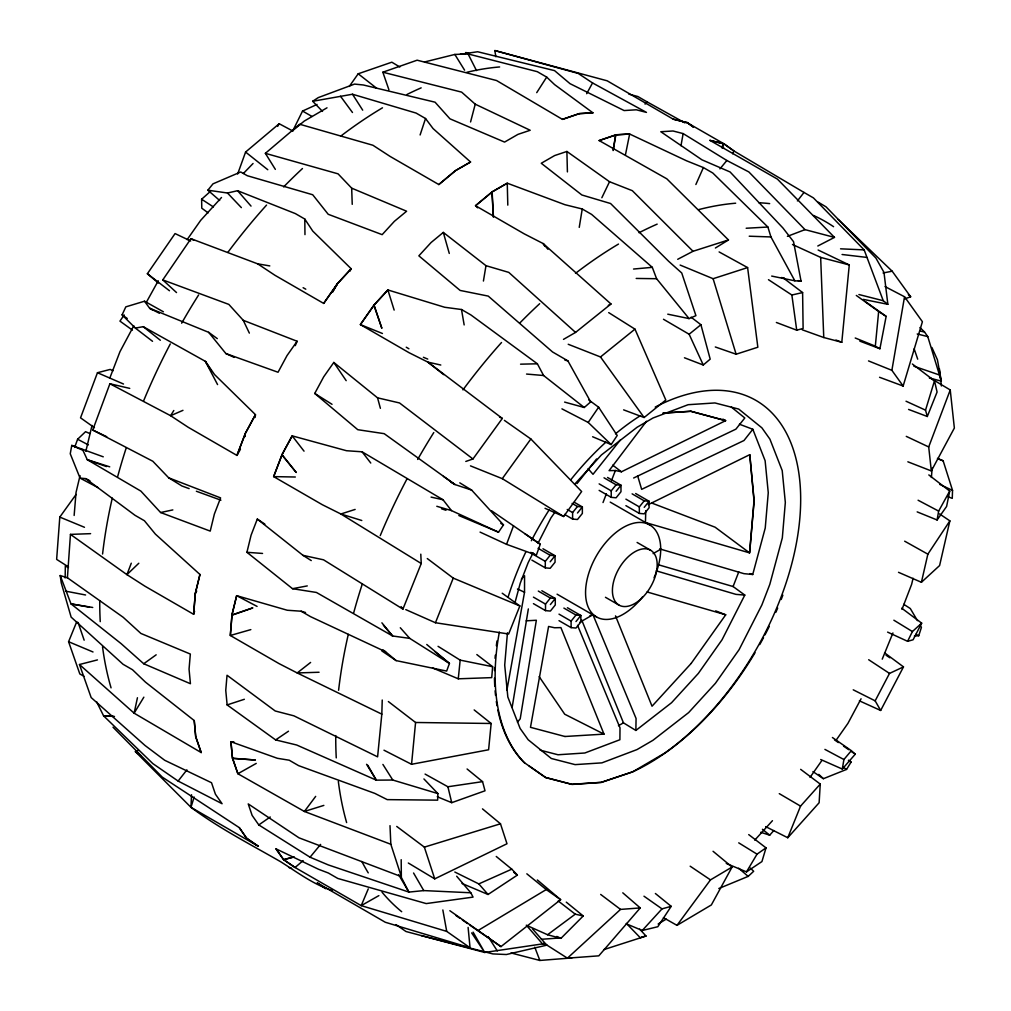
<?xml version="1.0" encoding="UTF-8"?>
<svg xmlns="http://www.w3.org/2000/svg" width="1011" height="1011" viewBox="0 0 1011 1011"><rect width="100%" height="100%" fill="white"/><g stroke="black" fill="none" stroke-linecap="round" stroke-linejoin="round"><path stroke-width="1.5" d="M65.159 577.963L65.336 565.895L68.04 567.525M581.704 619.996L623.446 722.84L635.868 730.447L636.071 718.492L592.951 614.701L589.994 615.661M468.106 927.403L470.052 947.762L446.723 931.396L361.218 905.629L295.048 867.501L283.623 859.679L276.016 848.848L318.478 869.245L328.385 873.024L337.788 878.445L426.225 903.581L473.06 897.111L470.81 892.776L423.761 890.59L408.886 892.094L328.348 864.936L310.048 857.214L258.791 824.925L252.118 815.384L248.226 803.909L299.003 837.828L401.342 876.638L390.827 844.273L304.387 811.467L237.888 773.744L232.606 758.364L255.391 760.019L232.442 758.263L230.938 741.745L277.38 758.301L289.209 760.209L298.611 765.643L374.841 793.395L387.238 799.625L437.649 800.156L437.889 793.584L392.786 780.037L376.307 780.151L296.678 745.006L275.637 739.913L227.134 704.92L225.756 690.349L227.033 675.247L275.219 710.986L293.885 715.826L377.596 756.847L381.817 714.145L382.234 700.029M937.437 458.375L943.137 460.801L952.539 490.386L952.261 498.372L947.838 496.717M332.366 890.489C313.574 884.663 297.12 872.101 280.515 861.663C250.26 844.236 219.033 828.249 190.965 807.321L191.534 794.747M800.661 769.346L820.25 784.081L819.125 802.747L787.771 837.74L765.668 826.619M90.598 533.656L70.454 534.389L67.408 577.761L123.178 617.279L140.908 633.455L190.333 654.054L189.057 669.156L190.434 683.727L143.726 663.747L121.156 643.666L71.01 603.883L60.218 575.537L67.623 577.875M76.052 494.48L59.801 517.089L56.641 559.386L68.571 566.981M103.261 456.82L71.768 445.409L70.252 453.762L80.059 478.115L85.733 478.633L135.006 515.307L144.421 520.741L155.378 534.099L199.951 574.475L195.262 593.735L193.619 614.296L144.914 586.178L126.931 574.64L70.454 534.389M476.838 654.559L492.622 666.717L491.725 677.623L458.274 678.811L432.518 667.905M74.144 515.458L76.052 492.37L80.046 475.638M195.287 594.013L193.619 614.296L194.592 611.352M931.384 477.445L932.155 468.207M507.459 632.747L504.704 665.099L507.825 696.983L520.122 728.438L528.159 739.736L551.324 758.49L575.095 764.619L601.911 762.863L636.981 749.593L652.942 740.305L688.63 712.603L715.409 683.31L739.104 649.656L761.877 604.944L769.813 584.358L782.324 537.903L785.332 502.467L782.211 470.583L769.914 439.14L761.89 427.83L738.712 409.076L714.941 402.947L688.125 404.703L653.068 417.973L637.094 427.261L601.406 454.963L574.627 484.256M474.172 709.924L491.156 723.484L488.604 749.77L411.553 764.291L415.572 722.486L388.363 701.558M865.833 301.923L886.141 316.38L879.911 348.744L875.324 346.154L878.66 311.489L856.304 295.439M802.266 329.801L823.763 337.522L841.797 342.274L849.278 264.958L818.126 250.008M458.274 678.811L460.169 660.12L438.054 646.332M493.381 215.988L492.13 191.825L507.257 183.193L564.972 204.715L582.235 208.986L591.637 214.42L652.297 267.334L656.594 278.72L689.072 318.591L695.922 315.659L681.743 272.995L668.6 261.242L610.593 203.527L581.868 194.984L541.264 163.264L554.647 155.555L566.893 151.46L609.532 181.727L632.33 190.687L693.028 251.284L728.476 239.948L666.818 178.821L599.157 140.567L615.737 134.893L629.638 134.021L686.52 160.787L703.391 167.573L712.793 173.007L767.88 227.033L770.938 236.94L794.836 280.805L801.041 281.146L793.547 241.692L782.956 228.006L730.094 171.971L701.95 159.826L660.802 131.733L673.023 130.988L683.158 133.591L726.858 160.484L748.873 171.958L805.009 229.636L834.479 237.395L817.798 246.002M255.138 417.455L255.467 414.662L214.547 374.563L205.359 361.331L143.233 326.679L135.36 328.095L122.104 314.876L125.819 306.864L144.497 301.215L163.403 311.792M579.24 227.374L582.235 208.986M613.083 150.563L615.623 134.994L599.157 140.567M512.135 707.46L528.349 608.913M483.422 281.045L485.975 265.678L443.311 232.416L431.09 242.514L418.857 255.834L460.131 290.435L488.237 296.097L552.575 351.98L567.891 360.864L590.677 401.885L584.257 407.496L564.618 402.1M613.311 149.729L615.851 134.779L629.638 134.021L625.493 154.607M842.302 769.055L843.907 759.526L851.35 750.667L855.255 754.193L842.302 769.055L820.705 759.514M904.529 296.754L922.411 321.725L903.152 386.038L891.879 370.329L904.529 296.754L885.029 286.581M917.179 511.882L937.096 519.983L938.65 511.098L949.708 491.081L928.818 474.93M506.89 690.26L524.532 592.244L524.557 575.752L521.373 579.164M680.972 145.71L683.158 133.591M244.713 436.6L245.307 433.504L255.467 414.662L245.281 433.454L236.94 455.418L188.236 427.299L170.606 415.698L109.896 383.763L92.734 430.029L152.825 461.256L168.698 477.824L181.929 485.988L189.145 488.616M244.687 436.777L245.269 433.744L236.94 455.418L240.441 449.276M949.708 491.081L946.612 506.423L937.096 519.983M137.445 697.742L134.122 713.172L201.189 752.563L195.907 737.171M898.514 572.314L921.413 582.285L927.858 554.167L949.872 520.867L939.51 513.879M949.872 520.867L939.598 565.553L921.413 582.285M85.847 451.298L92.026 425.441M913.085 578.267L911.631 584.345L902.002 609.38M381.779 650.882L396.16 660.613L446.647 671.077L449.44 663.456L409.733 638.383L392.597 635.982L316.43 592.459L292.52 588.693L246.924 552.297L251.082 535.211L257.299 519.085L264.869 524.128M199.951 574.475L195.199 593.798L196.703 591.031M470.57 121.952L475.233 104.184L461.623 92.127L382.84 72.211L388.919 89.789M514.978 602.695L520.235 583.208L528.172 562.621L533.151 552.84M659.652 548.885L743.919 573.654L752.727 574.501L765.239 528.033L768.259 492.711L765.125 460.725L752.829 429.271L739.42 424.216M748.709 834.593L766.022 847.863L761.928 861.574L746.497 871.886L726.264 863.445M908.586 409.43L927.302 416.494L925.533 410.15L934.48 380.844L912.352 363.998M247.025 838.485L258.348 846.308L190.965 807.321L194.15 797.022M914.386 636.058L918.734 635.717L921.425 627.363L919.833 624.672M420.108 134.968L425.53 118.514L416.115 113.08L352.498 94.238L312.677 101.277L322.522 111.4M480.061 532.102L506.549 544.322L536.361 555.153L540.253 544.259L491.561 510.77M74.637 447.431L77.607 439.242L85.543 431.697L89.84 433.542M237.661 174.006L245.585 152.054L279.188 123.734L292.899 131.051M113.03 370.759L110.174 369.432L97.46 372.718L80.539 417.834L94.427 427.704M506.549 544.322L513.487 525.872M907.853 461.8L931.321 470.936L928.705 446.95L950.239 389.955L929.956 377.836M131.278 563.203L126.931 574.64L138.81 563.253M109.757 378.215L119.955 351.702L133.818 325.732M892.928 632.949L882.237 659.147M603.011 502.543L606.398 493.798M611.465 480.693L615.396 470.507L621.424 471.796L725.633 420.652L722.878 419.11M635.868 730.447L671.544 702.733L698.323 673.44L722.031 639.799L744.791 595.087L733.089 586.532L738.776 571.86M405.79 609.62L435.45 622.738L453.244 578.115L427.287 558.552M502.214 593.217L519.856 605.955L508.647 634.011L435.45 622.738M927.302 416.494L937.083 392.028L934.48 380.844M257.299 519.085L302.997 555.355L323.533 559.816L402.921 609.115L421.246 563.519L420.791 554.18M787.771 837.74L800.548 806.121L820.25 784.081M83.938 676.258L79.818 673.945L68.584 641.72L76.773 621.664M295.275 345.623L297.108 341.263L243.247 320.31L228.827 304.399L162.771 279.908L190.953 238.684L257.628 263.82L269.798 265.918M368.269 888.871L361.218 905.629L378.872 895.62M732.659 153.786L733.872 150.942L723.813 143.714L686.987 122.571L673.212 119.172L607.169 80.804L494.834 50.55L495.845 56.755M695.871 184.52L703.391 167.573M601.848 197.739L609.532 181.727M887.607 632.115L907.6 641.315L912.415 631.546L921.678 623.142L901.698 608.192M293.872 128.637L302.542 111.058L317.024 104.436M538.13 543.059L550.932 517.91L555.317 511.68M275.346 169.368L265.375 153.331L299.635 124.227L372.92 145.255L390.107 156.427L438.812 184.545L455.43 170.632L470.557 162L433.062 128.561L425.53 118.514M921.678 623.142L913.085 639.786L907.6 641.315M903.493 666.881L880.669 710.468L875.16 700.85L889.503 673.414L903.493 666.881L884.587 652.841M349.831 271.327L351.183 268.762L312.778 231.115L304.791 219.046L295.389 213.612L237.585 190.713L227.488 193.013L207.862 190.194L213.005 183.838L240.706 171.971L247.278 175.712L312.715 194.757L328.209 214.281L382.158 234.653L394.391 221.321L406.612 211.223L351.676 188.147L338.066 173.841L265.375 153.331M146.241 302.491L158.259 280.793M861.069 698.778L847.926 723.383L836.185 740.103M931.321 470.936L954.359 428.045L950.239 389.955M458.817 515.522L498.511 532.178L503.491 524.899L471.669 490.108L454.95 484.534L384.18 433.668L357.78 429.7L314.737 393.443L323.71 376.8L333.807 362.443L377.558 397.841L399.535 402.959L472.946 458.981L502.315 418.44L427.88 362.115L409.076 352.713L360.371 324.594L373.982 305.12L387.883 289.955L444.688 307.268L461.496 309.518L470.911 314.952L537.384 363.796L543.589 375.511L584.257 407.496M586.671 93.694L592.547 82.953L578.166 73.411L494.834 50.55M713.058 851.287L732.09 867.034L711.352 904.946L676.978 925.356L663.443 917.672M277.659 126.388L279.188 123.734M332.606 291.901L337.32 283.851L351.183 268.762L337.333 283.775L323.672 303.414L274.967 275.295L257.628 263.82M332.556 292.027L337.219 284.091L323.672 303.414M746.497 871.886L757.037 854.156L766.022 847.863M143.853 697.173L134.122 713.172L79.465 664.518L97.448 659.905M173.804 410.504L170.606 415.698L182.966 410.34M812.958 771.595L823.396 778.697L846.536 769.422L851.085 762.092L848.646 760.171M536.727 92.646L546.686 77.101L537.271 71.667L468.08 53.949L454.836 54.442L424.506 61.987M655.381 893.509L671.19 906.336L657.82 926.721L642.238 930.499L626.416 923.852M592.623 436.752L611.187 444.575L617.215 435.463L598.638 407.218L588.768 399.926M124.176 314.926L119.955 321.119L132.403 330.117M611.187 444.575L588.212 422.446L598.638 407.218M158.348 282.979L147.366 273.741L175.067 233.579L190.687 241.01M187.136 239.645L200.671 220.36L221.51 197.486M810.026 777.383L821.753 760.676M349.288 86.428L358.197 73.79L391.826 62.189L399.825 66.991M297.108 341.263L287.01 355.607L278.038 372.25L225.87 353.547L208.658 332.328L149.653 308.267L144.497 301.215M691.195 663.38L725.708 614.802L715.674 610.871M470.469 465.869L502.277 478.658L530.851 438.989L504.375 420.361M545.043 508.318L563.658 516.495L581.641 491.536L530.851 438.989M676.978 925.356L710.48 879.886L732.09 867.034M315.672 796.377L304.387 811.467L323.849 805.401M646.509 421.258L609.09 470.646L615.396 470.507M797.401 200.924L804.01 192.456L813.425 197.891L864.165 249.894L883.248 300.709L887.848 304.311L883.98 272.363L875.88 258.032L826.075 206.876L818.139 202.137M96.576 701.697L103.59 715.839L152.825 763.596L178.126 781.061L186.896 769.876M752.829 429.271L743.982 440.518L641.656 489.349L637.638 475.777M577.041 483.561L596.591 458.981M620.438 439.848L593.015 474.311L588.111 468.7M572.605 519.073L572.605 512.564L577.483 506.498L582.361 506.941L582.361 513.436L577.483 519.502L572.605 519.073L564.555 514.422M577.483 513.007L582.361 506.941L574.311 502.277M545.295 567.866L545.295 561.358L550.174 555.292L555.052 555.734L555.052 562.23L550.174 568.296L545.295 567.866L531.874 560.107M550.174 561.8L555.052 555.734L542.97 548.746M611.225 497.349L611.225 490.853L616.103 484.787L620.981 485.217L620.981 491.725L616.103 497.791L611.225 497.349L599.144 490.373M616.103 491.283L620.981 485.217L607.56 477.47M545.51 610.619L545.51 604.11L550.388 598.044L555.279 598.487L555.279 604.982L550.388 611.061L545.51 610.619L533.429 603.643M550.388 604.553L555.279 598.487L541.845 590.727M639.331 513.411L639.331 506.903L644.209 500.837L649.087 501.266L649.087 507.775L644.209 513.841L639.331 513.411L625.91 505.652M644.209 507.332L649.087 501.266L635.666 493.52M571.101 627.629L571.101 621.12L575.979 615.054L580.857 615.484L580.857 621.992L575.979 628.058L571.101 627.629L559.007 620.653M575.979 621.563L580.857 615.484L567.424 607.737M719.946 168.875L726.858 160.484M310.048 857.214L320.626 844.412M517.468 722.145L520.21 718.834L536.348 620.249L526.175 620.83M382.84 72.211L417.126 60.192L496.553 80.526L562.457 119.374L579.151 113.598L592.939 112.828L554.609 84.621L546.686 77.101M622.789 892.827L640.254 907.929L598.815 955.837L567.424 958.163L543.867 943.175M239.316 827.655L246.81 838.511L239.316 827.655L162.266 777.118L113.005 727.2M760.765 832.28L769.7 835.174L773.819 830.537M243.386 173.475L253.053 163.491M754.749 840.141L772.455 820.692M691.12 663.481L652.032 706.221L615.497 615.863M642.238 930.499L662.015 908.864L671.19 906.336M532.494 928.869L546.774 945.171L542.528 943.895L526.314 925.204L547.558 934.745L560.941 938.36L583.233 915.966L566.274 902.141M645.056 104.095L647.305 101.985L684.94 122.912M718.808 888.53L748.178 876.385L753.675 871.28L750.263 868.019M567.424 958.163L620.527 909.407L640.254 907.929M208.14 212.866L201.783 208.203L201.619 199.243L210.515 191.306M684.46 357.78L703.277 365.009L710.19 359.132L700.914 324.708L691.094 317.201M303.123 860.614L295.048 867.501L283.725 859.666L294.15 856.898L283.598 859.653L276.016 848.848M492.117 191.926L475.511 205.726L477.66 207.824M292.356 130.937L304.273 121.067L327.008 107.811M438.812 184.545L455.241 170.922M663.494 319.274L689.136 334.249L700.914 324.708M568.22 344.271L600.496 356.959L634.971 329.144L665.819 400.027L644.121 417.518L623.623 409.859M563.481 339.38L575.562 332.417L610.985 303.982L543.172 243.563L524.216 233.844L475.511 205.726L491.94 192.103L493.406 217.226M470.09 925.292L500.963 946.612L560.637 899.689L537.334 879.962M310.604 662.445L297.196 672.947L279.011 663.595L230.318 635.489L231.949 615.092L236.65 595.669L287.288 610.252L301.126 611.213L305.537 612.514M547.558 934.745L575.259 914.171L583.233 915.966M143.726 663.747L156.174 654.812M258.791 824.925L270.24 816.976M275.637 739.913L288.489 731.206M462.014 883.475L488.048 894.482L517.392 875.096L511.781 869.169L496.249 856.469M312.677 101.277L318.25 97.612L354.558 84.09L363.303 84.975L435.059 102.187L449.946 118.818L504.565 142.083L517.948 134.375L530.181 130.267L475.233 104.184M715.384 248.011L728.476 239.948M449.857 910.709L478.077 930.499L546.243 889.566L560.637 899.689M658.136 923.991L666.224 919.138M579.644 622.41L592.951 614.701M492.18 191.9L507.257 183.193L507.8 205.132M653.119 553.624L660.714 549.238M618.441 725.734L623.446 722.84M455.443 170.682L470.557 162M256.238 763.406L237.888 773.744L232.517 758.313L230.938 741.745L233.945 741.948M608.319 305.385L610.985 303.982M677.711 259.296L693.028 251.284M579.139 113.674L592.939 112.828M194.238 720.565L195.742 737.07L194.238 720.565L145.47 682.134L132.504 669.737L123.089 664.303L71.136 617.127L61.241 582.841L60.218 575.537M648.291 504.628L749.77 454.659L754.168 500.938L749.593 552.891L645.435 522.51L645.789 510.669M408.318 863.015L434.73 878.862L506.991 843.743L500.483 823.801L482.487 808.876M633.644 478.001L735.907 429.144L744.804 417.973L731.383 407.117M454.824 872.038L478.81 883.905L511.781 869.169M190.965 807.321L135.373 751.641L138.191 750.402M603.63 949.683L646.029 936.034L639.698 929.147M787.417 236.347L805.009 229.636M437.257 796.756L451.727 802.671L485.015 790.792L482.55 781.642L467.082 768.992M904.769 298.852L910.658 296.779L892.182 271.201L838.22 219.463M252.649 607.965L231.987 615.193L230.318 635.489L250.829 629.613M465.793 461.446L472.946 458.981M252.649 607.914L231.898 614.991L236.65 595.669L257.072 606.41M562.457 119.374L578.924 113.801M227.134 704.92L244.359 699.283M680.15 265.072L713.109 278.707L747.609 267.586L757.846 347.228L736.122 354.216L715.308 346.975M355.139 509.43L340.871 513.992L322.345 504.729L273.64 476.611L281.981 454.786L292.166 435.855L346.47 450.716L362.064 451.803L443.033 499.763L451.462 510.606L498.511 532.178M396.742 826.442L424.355 847.13L500.483 823.801M776.372 322.471L796.719 330.193L803.113 328.449L802.608 292.571L782.843 277.633M460.232 54.265L477.66 51.751L554.559 70.631L570.027 83.673L624.103 110.553L636.323 109.795L646.459 112.398L592.547 82.953M641.429 937.121L646.029 936.034M546.774 945.171L506.397 954.523L492.85 953.916L485.242 951.958M768.474 279.693L791.866 295.01L802.608 292.571M82.561 449.478L87.3 459.727L140.895 491.119L160.61 512.526L172.843 509.91M883.058 272.983L892.182 271.201M292.52 588.693L307.268 585.912M396.021 924.623L405.98 931.51L484.711 952.463L542.528 943.895M425.088 774.085L447.898 786.76L482.55 781.642M633.531 269.04L652.297 267.334M510.997 952.943L539.849 960.45L571.847 957.935M541.353 939.282L558.615 938.069M565.01 736.488L603.997 734.125L560.903 627.604L554.597 627.755L548.581 626.454L530.484 727.326L564.947 736.501M746.181 228.246L767.88 227.033M319.059 672.252L297.196 672.947L381.817 714.145M520.551 364.175L537.384 363.796M636.197 278.442L656.594 278.72M415.572 722.486L491.156 723.484M295.326 477.015L273.64 476.611L281.968 454.937L296.172 472.44M749.227 236.208L770.938 236.94M840.558 248.82L864.165 249.894M112.992 716.268L103.59 715.839L114.47 716.458M246.924 552.297L262.544 553.447M744.791 595.087L735.932 594.367L656.202 570.823M526.554 374.057L543.589 375.511M842.075 254.494L866.857 257.413M92.721 607.472L71.01 603.883L89.41 607.181M781.276 277.545L784.321 278.101M798.008 280.59L801.041 281.146M65.601 591.144L85.581 594.986M919.858 331.039L924.484 331.949L927.769 336.6L941.342 381.147L929.324 377.937M863.28 299.382L887.848 304.311M460.169 660.12L492.622 666.717M771.684 276.079L794.836 280.805M667.765 314.181L689.072 318.591M431.09 497.109L443.033 499.763M440.796 365.034L427.88 362.115L443.753 374.664M109.896 383.763L129.749 388.388M564.884 360.131L567.891 360.864M834.479 237.395L777.421 179.111L709.912 140.365L723.686 143.764M917.217 333.959L927.769 336.6M673.212 119.172L686.873 122.622M709.912 140.365L723.573 143.802L721.993 147.985L723.813 143.714L733.872 150.942L804.01 192.456M465.742 52.496L468.662 53.242M858.908 294.53L883.248 300.709M421.284 935.567L482.196 951.187M540.152 750.149L558.009 754.762L584.838 752.993L619.895 739.736L620.008 727.832L577.572 625.392M529.157 766.035L545.624 777.573L572.15 784.435L601.393 782.4L632.671 771.835L664.783 753.069A216.038 124.732 -60 0 0 800.598 493.798A216.038 124.732 -60 0 0 655.216 407.079M792.472 244.485L820.654 257.401L849.278 264.958M288.906 867.526L291.61 868.234M628.893 94.124L637.903 96.55L647.305 101.985M657.921 564.631L733.089 586.532M647.091 591.966L725.708 614.802M485.975 265.678L508.773 272.389L575.562 332.417M436.803 506.284L451.462 510.606M470.052 947.762L385.292 922.259L317.214 882.843L325.605 888.72M749.758 573.591L752.727 574.501M361.786 520.501L340.871 513.992L421.246 563.519M109.719 466.829L87.3 459.727L106.433 466.564M441.542 508.786L445.99 510.277M913.856 366.184L939.029 374.841M196.374 491.245L220.916 500.18M879.57 377.293L903.152 386.038M160.61 512.526L210.225 531.104L214.383 514.018L220.6 497.892L168.698 477.824M859.855 341.137L879.911 348.744M938.423 459.007L943.137 460.801M651.804 503.061L715.106 527.199L749.593 552.891L754.004 500.748L749.77 454.659M835.945 340.037L841.797 342.274M868.512 360.914L891.879 370.329M382.449 333.491L360.371 324.594L373.918 305.284L381.855 328.297L374.057 305.057L387.883 289.955L394.151 310.099M855.23 338.003L875.324 346.154M423.407 357.287L427.754 359.082M59.801 517.089L84.469 527.287M453.244 578.115L519.856 605.955M68.584 641.72L93.012 651.981M97.46 372.718L123.506 384.016M71.768 445.409L83.193 450.426M859.388 700.838L880.669 710.468M906.033 401.228L925.533 410.15M517.468 588.983L524.532 592.244M225.87 353.547L234.186 357.389M556.796 936.426L560.941 938.36M939.775 484.421L952.539 490.386M396.16 660.613L385.532 651.729L310.529 616.647L301.126 611.213M906.273 436.373L928.705 446.95M92.734 430.029L106.749 436.727M848.393 760.79L851.085 762.092M530.737 552.385L536.361 555.153M853.233 689.818L875.16 700.85M603.997 734.125L564.707 714.208L539.154 676.624M915.941 634.289L918.734 635.717M159.359 313.246L149.653 308.267L152.37 309.859M85.733 478.633L89.916 480.781M383.978 750.2L411.553 764.291M561.939 408.861L588.212 422.446M178.126 781.061L222.091 803.732L215.419 794.204L211.526 782.729L164.705 760.285L145.028 745.486L91.154 697.552L79.465 664.518M77.607 439.242L88.387 444.916M918.089 500.23L938.65 511.098M80.059 478.115L97.903 487.542M499.535 416.962L502.315 418.44M824.913 749.391L843.907 759.526M719.112 251.929L747.609 267.586M500.786 523.407L503.491 524.899M904.668 541.188L927.858 554.167M450.843 482.209L454.95 484.534L443.437 476.345M303.123 287.693L305.79 289.197M302.542 111.058L311.969 116.429M604.022 477.799L616.103 484.787M632.128 493.848L644.209 500.837M625.91 499.143L639.331 506.903M599.144 483.877L611.225 490.853M610.227 502.113L649.707 524.911M572.112 503.402L577.483 506.498M637.107 542.452L650.629 550.249A31.67 18.286 -60 0 1 640.595 599.296A31.67 18.286 -60 0 1 613.171 583.473A31.67 18.286 -60 0 1 650.629 550.249M567.234 509.468L572.605 512.564M538.092 548.316L550.174 555.292M531.874 553.611L545.295 561.358M605.45 597.286L618.972 605.096M557.074 594.177L596.553 616.963M538.307 591.069L550.388 598.044M563.885 608.079L575.979 615.054M533.429 597.135L545.51 604.11M559.007 614.145L571.101 621.12M190.953 238.684L193.644 240.252M779.279 793.648L800.548 806.121M406.258 347.215L408.899 348.77M893.863 620.211L912.415 631.546M459.79 482.841L471.669 490.108M502.277 478.658L563.658 516.495M738.725 842.845L757.037 854.156M608.698 312.614L634.971 329.144M314.737 393.443L332.025 404.312M302.997 555.355L311.262 560.587M903.771 604.338L910.304 608.534L917.457 620.64M201.619 199.243L213.384 206.914M878.66 311.489L886.141 316.38M868.676 659.728L889.503 673.414M690.172 866.2L710.48 879.886M545.662 777.484L571.708 784.309L601.153 782.362L632.671 771.835A217.845 125.768 -60 0 0 755.015 652.74M842.656 766.793L846.536 769.422M886.028 655.179L889.882 657.795M524.962 533.808L540.253 544.259M246.911 838.498L258.348 846.308M834.492 739.875L838.384 742.567M843.578 746.143L848.772 749.72M851.363 751.514L855.255 754.193M455.936 915.524L459.79 918.19M462.368 919.972L467.512 923.523M832.419 737.512L851.35 750.667M545.561 777.408L524.027 762.446A217.845 125.768 -60 0 1 497.867 710.051M135.373 751.641L140.529 755.23M122.104 314.876L127.234 318.465M643.982 896.201L662.015 908.864M478.077 930.499L500.963 946.612M721.386 146.418L723.939 148.225M208.658 332.328L217.302 338.634M383.017 649.883L385.532 651.729M600.673 894.432L620.527 909.407M612.729 465.161L621.424 471.796M147.366 273.741L169.482 290.751M135.36 328.095L152.535 341.301M513.676 872.24L517.392 875.096M558.224 900.978L575.259 914.171M358.197 73.79L376.585 88.197M143.233 326.679L160.357 340.277M245.585 152.054L267.776 169.722M762.433 829.273L769.7 835.174M526.832 873.807L546.243 889.566M435.033 651.729L449.44 663.456L426.768 644.475M738.649 868.222L748.178 876.385M207.862 190.194L219.665 200.481M162.771 279.908L176.521 292.558M818.796 774.401L823.396 778.697M908.371 294.593L910.658 296.779M919.985 327.551L924.484 331.949M626.378 923.422L640.633 938.094M423.925 778.95L437.889 793.584M227.488 193.013L241.376 207.634M400.293 627.755L409.733 638.383M237.585 190.713L251.031 206.092M478.81 883.905L488.048 894.482M383.434 625.253L392.597 635.982L381.905 622.827M456.669 876.221L470.81 892.776M547.937 249.275L543.172 243.563L544.853 246.242M296.185 472.39L281.981 454.647L292.166 435.855L304.033 451.159M362.064 451.803L370.772 463.038M340.492 96.222L352.473 112.499M401.127 606.625L402.921 609.115M600.496 356.959L644.121 417.518M333.807 362.443L346.179 380.667M471.669 932.913L484.711 952.463L473.097 932.142M352.498 94.238L362.696 110.161M488.149 936.616L497.286 950.921M382.904 764.43L392.786 780.037M454.836 54.442L464.592 70.189M210.933 370.342L205.359 361.331L217.567 384.584M366.563 764.291L376.307 780.151L367.802 765.251M398.637 874.667L408.886 892.094L400.293 875.349M413.562 872.998L423.761 890.59M468.08 53.949L476.497 70.58M243.247 320.31L249.351 333.112M689.136 334.249L703.277 365.009M931.902 347.481L937.399 359.714L941.342 381.147M195.793 737.044L201.189 752.563M534.781 947.219L539.849 960.45M914.159 348.833L917.697 359.17M78.087 622.473L84.153 640.19M424.355 847.13L434.73 878.862M713.109 278.707L736.122 354.216M443.311 232.416L449.276 253.432M377.558 397.841L380.401 408.318M447.898 786.76L451.727 802.671M442.843 909.976L446.723 931.396M461.496 309.518L464.163 324.935M791.866 295.01L796.719 330.193M939.434 368.788L941.38 385.962M390.006 825.658L390.827 844.273M820.654 257.401L823.763 337.522M351.676 188.147L352.232 204.336M566.893 151.46L567.411 171.908M304.791 219.046L304.968 234.628M401.19 859.691L401.342 876.638M642.554 596.869A53.153 30.684 -60 0 1 586.039 599.296A53.153 30.684 -60 0 1 631.395 523.837A53.153 30.684 -60 0 1 654.054 577.736M782.855 595.163A217.845 125.768 -60 0 1 781.187 599.472M777.661 608.079A217.845 125.768 -60 0 1 775.816 612.35M769.257 626.441A217.845 125.768 -60 0 1 764.986 634.857M763.52 637.638A217.845 125.768 -60 0 1 759.729 644.563M497.046 705.779A217.845 125.768 -60 0 1 496.325 701.407M495.554 695.416A217.845 125.768 -60 0 1 495.099 690.829M494.771 686.166A217.845 125.768 -60 0 1 494.467 678.255M494.48 670.584A217.845 125.768 -60 0 1 494.556 667.563M495.061 658.325A217.845 125.768 -60 0 1 495.314 655.204M496.338 645.726A217.845 125.768 -60 0 1 496.995 640.949M524.696 762.913A216.038 124.732 -60 0 1 499.358 632.077M508.053 597.236A216.038 124.732 -60 0 1 525.846 551.88M531.369 540.733A216.038 124.732 -60 0 1 549.289 509.708M570.912 479.593A216.038 124.732 -60 0 1 605.892 442.161M615.459 433.858A216.038 124.732 -60 0 1 640.519 415.572M111.058 687.859A405.664 234.211 -60 0 1 102.515 646.674M100.241 621.626A405.664 234.211 -60 0 1 99.735 600.799M102.579 554.015A405.664 234.211 -60 0 1 112.272 498.12M117.68 476.547A405.664 234.211 -60 0 1 126.299 447.671M143.625 400.824A405.664 234.211 -60 0 1 170.29 343.942M181.651 323.191A405.664 234.211 -60 0 1 198.598 294.972M227.854 252.371A405.664 234.211 -60 0 1 266.563 205.081M283.636 186.909A405.664 234.211 -60 0 1 302.466 168.534M340.707 136.156A405.664 234.211 -60 0 1 382.487 107.811M407.092 94.415A405.664 234.211 -60 0 1 421.157 87.856M466.779 72.312A405.664 234.211 -60 0 1 499.636 66.953M401.696 911.72A405.664 234.211 -60 0 1 382.044 892.195M368.244 872.872A405.664 234.211 -60 0 1 361.85 861.486M346.621 822.575A405.664 234.211 -60 0 1 338.331 781.415M336.259 757.884A405.664 234.211 -60 0 1 335.753 735.566M338.597 690.273A405.664 234.211 -60 0 1 348.29 634.377M353.698 612.805A405.664 234.211 -60 0 1 362.317 583.941M380.237 535.628A405.664 234.211 -60 0 1 407.041 478.81M417.669 459.449A405.664 234.211 -60 0 1 433.782 432.556M462.95 389.88A405.664 234.211 -60 0 1 501.519 342.514M519.654 323.166A405.664 234.211 -60 0 1 539.647 303.717M575.512 273.336A405.664 234.211 -60 0 1 618.492 244.068M639.028 232.732A405.664 234.211 -60 0 1 657.163 224.126M698.462 209.669A405.664 234.211 -60 0 1 735.654 203.211M758.869 202.756A405.664 234.211 -60 0 1 769.674 203.615M813.526 215.469A405.664 234.211 -60 0 1 833.582 226.691M687.114 122.521L693.382 127.083L687.114 122.521M690.778 411.25L662.925 413.12L690.778 411.3L725.633 420.652L690.778 411.25"/></g></svg>
